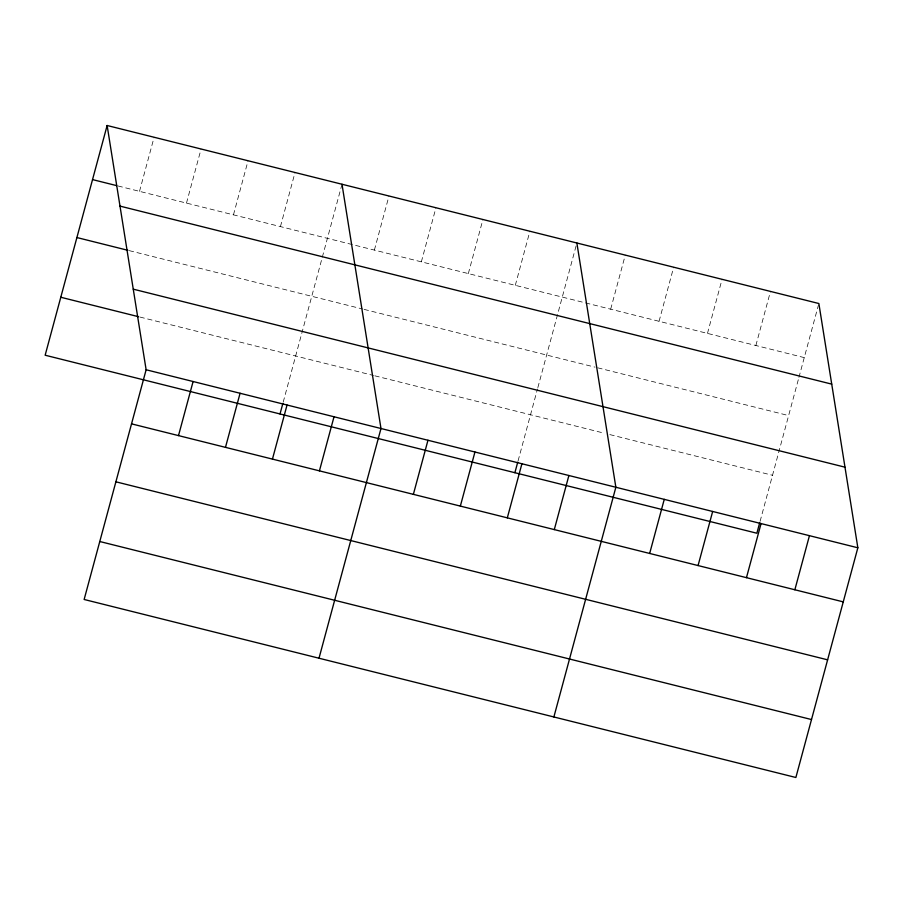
<?xml version="1.0" encoding="UTF-8"?>
<svg xmlns="http://www.w3.org/2000/svg" width="903" height="903" viewBox="0 0 903 903"><rect width="100%" height="100%" fill="white"/><g stroke="black" fill="none" stroke-linecap="round" stroke-linejoin="round"><path stroke-width="0.68" stroke-dasharray="4.51 3.39" d="M139.513 191.346L154.108 137.256M186.481 203.096L201.076 149.006M233.459 214.846L248.054 160.757M280.438 226.597L295.021 172.507M283.215 402.106L341.639 185.6M374.384 250.086L388.979 195.996M421.351 261.836L435.946 207.746M468.33 273.586L482.924 219.497M515.297 285.337L529.892 231.247M518.085 460.857L537.488 388.967M537.849 387.613L576.509 244.352M610.676 309.187L625.271 255.097M659.066 321.299L673.661 267.209M707.467 333.399L722.061 279.309M755.867 345.51L770.462 291.421M760.078 521.381L798.579 378.684M798.929 377.375L818.49 304.875M118.033 185.973L804.268 357.611M129.242 250.639L362.769 309.052M364.112 309.39L595.032 367.149M597.73 367.814L788.624 415.572M139.976 317.066L373.503 375.479M374.847 375.817L604.468 433.248M609.841 434.591L772.516 475.283"/><path stroke-width="1.35" d="M107.13 125.506L146.128 369.767L84.137 599.479L795.87 777.494L857.85 547.782L818.863 303.521L107.13 125.506L45.15 355.218L756.872 533.233L759.716 522.702M178.501 435.607L193.095 381.517M225.479 447.357L240.074 393.268M280.02 413.958L282.865 403.427M272.446 459.108L287.041 405.018M319.425 470.858L334.02 416.757M319.007 658.219L380.987 428.507L342 184.246M413.371 494.347L427.966 440.258M460.349 506.098L474.944 452.008M514.891 472.709L517.735 462.167M507.317 517.848L521.911 463.758M554.295 529.598L568.89 475.509M553.878 716.971L615.857 487.259L576.87 242.997M649.663 553.449L664.258 499.359M698.064 565.56L712.659 511.47M746.465 577.66L761.06 523.571M794.854 589.772L809.449 535.682M92.535 179.595L116.69 185.634M119.997 206.11L831.731 384.125M76.902 237.545L127.899 250.312M133.26 289.163L844.982 467.178M60.783 297.256L138.633 316.727M146.128 369.767L857.85 547.782M131.533 423.857L843.255 601.872M115.889 481.807L827.622 659.833M99.781 541.518L811.504 719.544"/></g></svg>
